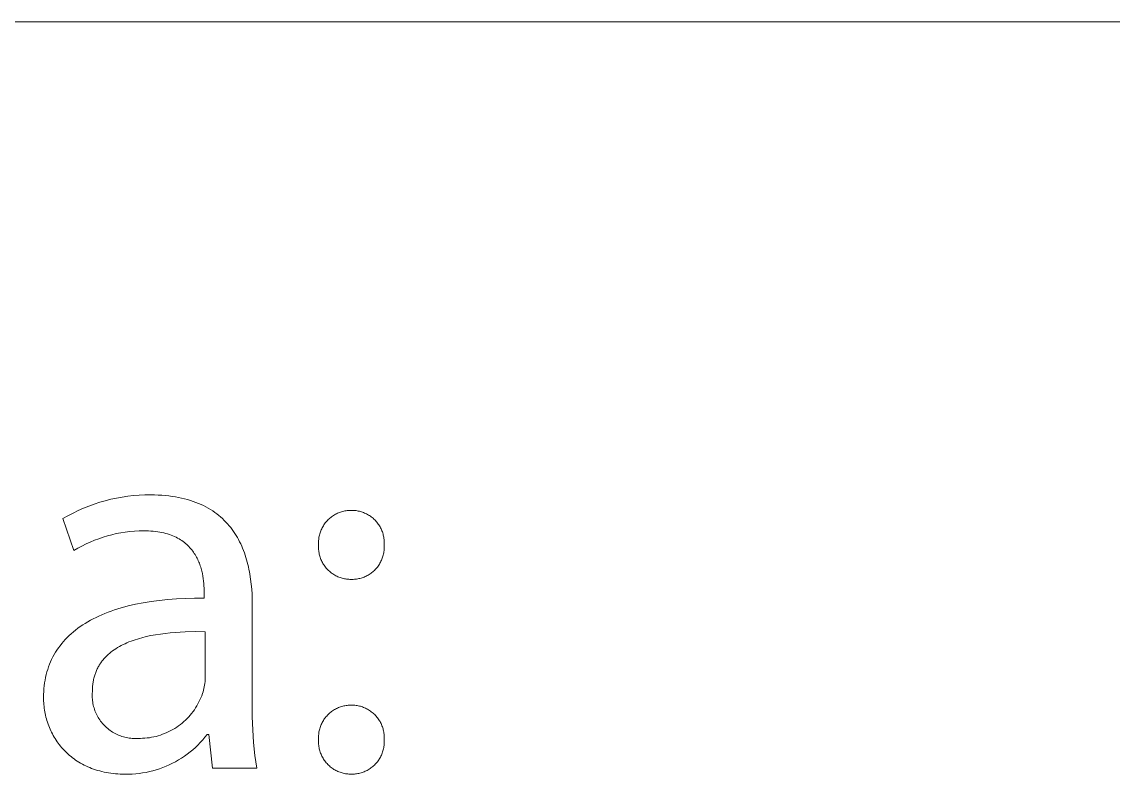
# Model space of a CAD drawing. Header units: millimetres. Extents: x -582 to 3448, y -204 to 2611.
# Drawn here: x 3191.5 to 3271.3, y 78.7 to 133.7 of the extents above; entities that cross this region are included whole.
import ezdxf

# ---------------------------------------------------------------- set-up
doc = ezdxf.new("R2010")
doc.units = ezdxf.units.MM
doc.header["$MEASUREMENT"] = 0
doc.layers.add('Domyślny', color=7, linetype='Continuous', true_color=0x000000)

msp = doc.modelspace()

# ---------------------------------------------------------------- linework, layer by layer
at = {"layer": 'Domyślny', "color": 18, "lineweight": 15, "true_color": 0x000000}
for p, q in [((3092.342, 133.663), (3444.31, 133.663)), ((3198.401, 98.846), (3198.815, 98.92)), ((3198.815, 98.92), (3199.232, 98.98)), ((3199.232, 98.98), (3199.65, 99.026)), ((3199.65, 99.026), (3200.069, 99.057)), ((3200.069, 99.057), (3200.489, 99.073)), ((3200.489, 99.073), (3200.91, 99.075)), ((3200.91, 99.075), (3201.187, 99.072)), ((3201.187, 99.072), (3201.457, 99.063)), ((3201.457, 99.063), (3201.72, 99.049)), ((3201.72, 99.049), (3201.978, 99.028)), ((3201.978, 99.028), (3202.228, 99.003)), ((3202.228, 99.003), (3202.473, 98.971)), ((3202.473, 98.971), (3202.711, 98.935)), ((3202.711, 98.935), (3202.944, 98.893)), ((3195.993, 98.106), (3196.383, 98.264)), ((3196.383, 98.264), (3196.778, 98.408)), ((3196.778, 98.408), (3197.178, 98.539)), ((3197.178, 98.539), (3197.582, 98.655)), ((3197.582, 98.655), (3197.99, 98.758)), ((3197.99, 98.758), (3198.401, 98.846)), ((3202.944, 98.893), (3203.17, 98.845)), ((3203.17, 98.845), (3203.39, 98.793)), ((3203.39, 98.793), (3203.604, 98.736)), ((3203.604, 98.736), (3203.813, 98.674)), ((3203.813, 98.674), (3204.015, 98.607)), ((3204.015, 98.607), (3204.212, 98.535)), ((3204.212, 98.535), (3204.403, 98.459)), ((3204.403, 98.459), (3204.589, 98.378)), ((3204.589, 98.378), (3204.769, 98.293)), ((3204.769, 98.293), (3204.944, 98.203)), ((3204.944, 98.203), (3205.114, 98.11)), ((3194.495, 97.344), (3194.859, 97.554)), ((3195.3, 95.009), (3194.495, 97.344)), ((3194.859, 97.554), (3195.231, 97.751)), ((3195.231, 97.751), (3195.609, 97.935)), ((3195.609, 97.935), (3195.993, 98.106)), ((3205.114, 98.11), (3205.278, 98.012)), ((3205.278, 98.012), (3205.437, 97.91)), ((3205.437, 97.91), (3205.59, 97.804)), ((3205.59, 97.804), (3205.739, 97.694)), ((3205.739, 97.694), (3205.883, 97.581)), ((3205.883, 97.581), (3206.021, 97.464)), ((3206.021, 97.464), (3206.155, 97.343)), ((3206.155, 97.343), (3206.284, 97.219)), ((3213.886, 97.272), (3213.945, 97.328)), ((3213.945, 97.328), (3214.007, 97.382)), ((3214.007, 97.382), (3214.07, 97.434)), ((3214.07, 97.434), (3214.135, 97.484)), ((3214.135, 97.484), (3214.202, 97.532)), ((3214.202, 97.532), (3214.271, 97.577)), ((3214.271, 97.577), (3214.341, 97.62)), ((3214.341, 97.62), (3214.412, 97.661)), ((3214.412, 97.661), (3214.485, 97.699)), ((3214.485, 97.699), (3214.559, 97.734)), ((3214.559, 97.734), (3214.634, 97.767)), ((3214.634, 97.767), (3214.71, 97.797)), ((3214.71, 97.797), (3214.788, 97.825)), ((3214.788, 97.825), (3214.866, 97.85)), ((3214.866, 97.85), (3214.945, 97.872)), ((3214.945, 97.872), (3215.025, 97.891)), ((3215.025, 97.891), (3215.105, 97.908)), ((3215.105, 97.908), (3215.186, 97.922)), ((3215.186, 97.922), (3215.267, 97.933)), ((3215.267, 97.933), (3215.349, 97.941)), ((3215.349, 97.941), (3215.431, 97.947)), ((3215.431, 97.947), (3215.513, 97.949)), ((3215.513, 97.949), (3215.595, 97.949)), ((3215.595, 97.949), (3215.676, 97.948)), ((3215.676, 97.948), (3215.757, 97.944)), ((3215.757, 97.944), (3215.838, 97.937)), ((3215.838, 97.937), (3215.919, 97.928)), ((3215.919, 97.928), (3215.999, 97.916)), ((3215.999, 97.916), (3216.079, 97.901)), ((3216.079, 97.901), (3216.158, 97.883)), ((3216.158, 97.883), (3216.237, 97.863)), ((3216.237, 97.863), (3216.315, 97.84)), ((3216.315, 97.84), (3216.392, 97.814)), ((3216.392, 97.814), (3216.468, 97.786)), ((3216.468, 97.786), (3216.543, 97.755)), ((3216.543, 97.755), (3216.617, 97.722)), ((3216.617, 97.722), (3216.69, 97.686)), ((3216.69, 97.686), (3216.762, 97.647)), ((3216.762, 97.647), (3216.832, 97.606)), ((3216.832, 97.606), (3216.901, 97.563)), ((3216.901, 97.563), (3216.968, 97.518)), ((3216.968, 97.518), (3217.034, 97.47)), ((3217.034, 97.47), (3217.098, 97.42)), ((3217.098, 97.42), (3217.16, 97.367)), ((3217.16, 97.367), (3217.22, 97.313)), ((3206.284, 97.219), (3206.409, 97.092)), ((3206.409, 97.092), (3206.528, 96.961)), ((3206.528, 96.961), (3206.644, 96.827)), ((3206.644, 96.827), (3206.754, 96.69)), ((3206.754, 96.69), (3206.86, 96.55)), ((3206.86, 96.55), (3206.962, 96.407)), ((3213.343, 96.458), (3213.375, 96.534)), ((3213.375, 96.534), (3213.409, 96.608)), ((3213.409, 96.608), (3213.446, 96.681)), ((3213.446, 96.681), (3213.486, 96.753)), ((3213.486, 96.753), (3213.528, 96.824)), ((3213.528, 96.824), (3213.572, 96.893)), ((3213.572, 96.893), (3213.619, 96.96)), ((3213.619, 96.96), (3213.668, 97.026)), ((3213.668, 97.026), (3213.719, 97.09)), ((3213.719, 97.09), (3213.772, 97.153)), ((3213.772, 97.153), (3213.828, 97.213)), ((3213.828, 97.213), (3213.886, 97.272)), ((3217.22, 97.313), (3217.279, 97.257)), ((3217.279, 97.257), (3217.335, 97.198)), ((3217.335, 97.198), (3217.39, 97.138)), ((3217.39, 97.138), (3217.442, 97.076)), ((3217.442, 97.076), (3217.492, 97.012)), ((3217.492, 97.012), (3217.54, 96.947)), ((3217.54, 96.947), (3217.586, 96.88)), ((3217.586, 96.88), (3217.63, 96.811)), ((3217.63, 96.811), (3217.671, 96.741)), ((3217.671, 96.741), (3217.709, 96.669)), ((3217.709, 96.669), (3217.746, 96.597)), ((3217.746, 96.597), (3217.779, 96.523)), ((3196.793, 95.76), (3196.485, 95.63)), ((3197.106, 95.879), (3196.793, 95.76)), ((3197.423, 95.987), (3197.106, 95.879)), ((3197.743, 96.084), (3197.423, 95.987)), ((3198.067, 96.171), (3197.743, 96.084)), ((3198.393, 96.246), (3198.067, 96.171)), ((3198.722, 96.31), (3198.393, 96.246)), ((3199.052, 96.362), (3198.722, 96.31)), ((3199.384, 96.403), (3199.052, 96.362)), ((3199.718, 96.433), (3199.384, 96.403)), ((3200.052, 96.451), (3199.718, 96.433)), ((3200.387, 96.458), (3200.052, 96.451)), ((3200.571, 96.456), (3200.387, 96.458)), ((3200.75, 96.45), (3200.571, 96.456)), ((3200.924, 96.439), (3200.75, 96.45)), ((3201.093, 96.425), (3200.924, 96.439)), ((3201.257, 96.407), (3201.093, 96.425)), ((3201.417, 96.385), (3201.257, 96.407)), ((3201.571, 96.359), (3201.417, 96.385)), ((3201.721, 96.33), (3201.571, 96.359)), ((3201.867, 96.297), (3201.721, 96.33)), ((3202.007, 96.261), (3201.867, 96.297)), ((3202.144, 96.221), (3202.007, 96.261)), ((3202.275, 96.179), (3202.144, 96.221)), ((3202.403, 96.133), (3202.275, 96.179)), ((3202.526, 96.084), (3202.403, 96.133)), ((3202.645, 96.032), (3202.526, 96.084)), ((3202.76, 95.978), (3202.645, 96.032)), ((3202.871, 95.921), (3202.76, 95.978)), ((3202.978, 95.861), (3202.871, 95.921)), ((3203.081, 95.799), (3202.978, 95.861)), ((3203.18, 95.734), (3203.081, 95.799)), ((3203.275, 95.667), (3203.18, 95.734)), ((3206.962, 96.407), (3207.06, 96.262)), ((3207.06, 96.262), (3207.153, 96.114)), ((3207.153, 96.114), (3207.242, 95.963)), ((3207.242, 95.963), (3207.327, 95.809)), ((3207.327, 95.809), (3207.408, 95.654)), ((3213.175, 95.659), (3213.179, 95.741)), ((3213.179, 95.741), (3213.186, 95.822)), ((3213.186, 95.822), (3213.196, 95.904)), ((3213.196, 95.904), (3213.209, 95.985)), ((3213.209, 95.985), (3213.224, 96.066)), ((3213.224, 96.066), (3213.243, 96.146)), ((3213.243, 96.146), (3213.264, 96.225)), ((3213.264, 96.225), (3213.287, 96.303)), ((3213.287, 96.303), (3213.314, 96.381)), ((3213.314, 96.381), (3213.343, 96.458)), ((3217.779, 96.523), (3217.81, 96.448)), ((3217.81, 96.448), (3217.839, 96.372)), ((3217.839, 96.372), (3217.865, 96.295)), ((3217.865, 96.295), (3217.888, 96.217)), ((3217.888, 96.217), (3217.909, 96.138)), ((3217.909, 96.138), (3217.926, 96.059)), ((3217.926, 96.059), (3217.942, 95.979)), ((3217.942, 95.979), (3217.954, 95.899)), ((3217.954, 95.899), (3217.964, 95.818)), ((3217.964, 95.818), (3217.971, 95.737)), ((3217.971, 95.737), (3217.975, 95.656)), ((3195.588, 95.179), (3195.3, 95.009)), ((3195.882, 95.34), (3195.588, 95.179)), ((3196.181, 95.49), (3195.882, 95.34)), ((3196.485, 95.63), (3196.181, 95.49)), ((3203.367, 95.597), (3203.275, 95.667)), ((3203.455, 95.526), (3203.367, 95.597)), ((3203.54, 95.452), (3203.455, 95.526)), ((3203.62, 95.377), (3203.54, 95.452)), ((3203.698, 95.3), (3203.62, 95.377)), ((3203.772, 95.22), (3203.698, 95.3)), ((3203.843, 95.14), (3203.772, 95.22)), ((3203.911, 95.057), (3203.843, 95.14)), ((3203.976, 94.974), (3203.911, 95.057)), ((3204.037, 94.889), (3203.976, 94.974)), ((3207.408, 95.654), (3207.485, 95.495)), ((3207.485, 95.495), (3207.558, 95.335)), ((3207.558, 95.335), (3207.627, 95.173)), ((3207.627, 95.173), (3207.693, 95.008)), ((3207.693, 95.008), (3207.755, 94.842)), ((3213.173, 95.577), (3213.175, 95.659)), ((3213.175, 95.494), (3213.173, 95.577)), ((3213.179, 95.413), (3213.175, 95.494)), ((3213.175, 95.33), (3213.179, 95.413)), ((3213.175, 95.248), (3213.175, 95.33)), ((3213.177, 95.165), (3213.175, 95.248)), ((3213.182, 95.083), (3213.177, 95.165)), ((3213.19, 95.001), (3213.182, 95.083)), ((3213.2, 94.919), (3213.19, 95.001)), ((3217.963, 95.004), (3217.953, 94.923)), ((3217.97, 95.086), (3217.963, 95.004)), ((3217.974, 95.494), (3217.97, 95.413)), ((3217.97, 95.413), (3217.974, 95.331)), ((3217.974, 95.167), (3217.97, 95.086)), ((3217.976, 95.575), (3217.974, 95.494)), ((3217.974, 95.331), (3217.976, 95.249)), ((3217.976, 95.249), (3217.974, 95.167)), ((3217.975, 95.656), (3217.976, 95.575)), ((3204.096, 94.802), (3204.037, 94.889)), ((3204.151, 94.715), (3204.096, 94.802)), ((3204.204, 94.626), (3204.151, 94.715)), ((3204.254, 94.536), (3204.204, 94.626)), ((3204.301, 94.446), (3204.254, 94.536)), ((3204.346, 94.355), (3204.301, 94.446)), ((3204.388, 94.263), (3204.346, 94.355)), ((3204.428, 94.17), (3204.388, 94.263)), ((3204.465, 94.077), (3204.428, 94.17)), ((3207.755, 94.842), (3207.813, 94.674)), ((3207.813, 94.674), (3207.868, 94.504)), ((3207.868, 94.504), (3207.919, 94.333)), ((3207.919, 94.333), (3207.967, 94.16)), ((3207.967, 94.16), (3208.012, 93.985)), ((3213.214, 94.838), (3213.2, 94.919)), ((3213.23, 94.757), (3213.214, 94.838)), ((3213.249, 94.677), (3213.23, 94.757)), ((3213.271, 94.597), (3213.249, 94.677)), ((3213.296, 94.519), (3213.271, 94.597)), ((3213.323, 94.441), (3213.296, 94.519)), ((3213.354, 94.364), (3213.323, 94.441)), ((3213.386, 94.289), (3213.354, 94.364)), ((3213.422, 94.214), (3213.386, 94.289)), ((3213.46, 94.141), (3213.422, 94.214)), ((3213.5, 94.069), (3213.46, 94.141)), ((3217.701, 94.15), (3217.662, 94.078)), ((3217.738, 94.223), (3217.701, 94.15)), ((3217.773, 94.297), (3217.738, 94.223)), ((3217.805, 94.372), (3217.773, 94.297)), ((3217.834, 94.448), (3217.805, 94.372)), ((3217.861, 94.526), (3217.834, 94.448)), ((3217.885, 94.604), (3217.861, 94.526)), ((3217.906, 94.683), (3217.885, 94.604)), ((3217.924, 94.762), (3217.906, 94.683)), ((3217.94, 94.843), (3217.924, 94.762)), ((3217.953, 94.923), (3217.94, 94.843)), ((3204.5, 93.984), (3204.465, 94.077)), ((3204.532, 93.89), (3204.5, 93.984)), ((3204.563, 93.796), (3204.532, 93.89)), ((3204.591, 93.702), (3204.563, 93.796)), ((3204.617, 93.608), (3204.591, 93.702)), ((3204.641, 93.514), (3204.617, 93.608)), ((3204.664, 93.42), (3204.641, 93.514)), ((3204.684, 93.327), (3204.664, 93.42)), ((3208.012, 93.985), (3208.053, 93.809)), ((3208.053, 93.809), (3208.091, 93.632)), ((3208.091, 93.632), (3208.126, 93.454)), ((3208.126, 93.454), (3208.158, 93.275)), ((3213.543, 93.999), (3213.5, 94.069)), ((3213.589, 93.93), (3213.543, 93.999)), ((3213.637, 93.863), (3213.589, 93.93)), ((3213.687, 93.797), (3213.637, 93.863)), ((3213.739, 93.734), (3213.687, 93.797)), ((3213.794, 93.672), (3213.739, 93.734)), ((3213.85, 93.612), (3213.794, 93.672)), ((3213.909, 93.554), (3213.85, 93.612)), ((3213.97, 93.498), (3213.909, 93.554)), ((3214.032, 93.445), (3213.97, 93.498)), ((3214.097, 93.393), (3214.032, 93.445)), ((3214.163, 93.344), (3214.097, 93.393)), ((3214.231, 93.297), (3214.163, 93.344)), ((3217.011, 93.354), (3216.944, 93.307)), ((3217.077, 93.403), (3217.011, 93.354)), ((3217.14, 93.455), (3217.077, 93.403)), ((3217.202, 93.508), (3217.14, 93.455)), ((3217.261, 93.564), (3217.202, 93.508)), ((3217.319, 93.622), (3217.261, 93.564)), ((3217.375, 93.682), (3217.319, 93.622)), ((3217.428, 93.744), (3217.375, 93.682)), ((3217.479, 93.807), (3217.428, 93.744)), ((3217.529, 93.873), (3217.479, 93.807)), ((3217.575, 93.94), (3217.529, 93.873)), ((3217.62, 94.008), (3217.575, 93.94)), ((3217.662, 94.078), (3217.62, 94.008)), ((3204.719, 93.141), (3204.684, 93.327)), ((3204.748, 92.958), (3204.719, 93.141)), ((3204.771, 92.777), (3204.748, 92.958)), ((3204.789, 92.601), (3204.771, 92.777)), ((3204.801, 92.429), (3204.789, 92.601)), ((3208.158, 93.275), (3208.214, 92.913)), ((3208.214, 92.913), (3208.258, 92.549)), ((3208.258, 92.549), (3208.291, 92.182)), ((3214.3, 93.253), (3214.231, 93.297)), ((3214.371, 93.211), (3214.3, 93.253)), ((3214.444, 93.172), (3214.371, 93.211)), ((3214.517, 93.135), (3214.444, 93.172)), ((3214.592, 93.1), (3214.517, 93.135)), ((3214.669, 93.069), (3214.592, 93.1)), ((3214.746, 93.04), (3214.669, 93.069)), ((3214.824, 93.013), (3214.746, 93.04)), ((3214.903, 92.99), (3214.824, 93.013)), ((3214.983, 92.969), (3214.903, 92.99)), ((3215.063, 92.951), (3214.983, 92.969)), ((3215.144, 92.936), (3215.063, 92.951)), ((3215.226, 92.924), (3215.144, 92.936)), ((3215.308, 92.914), (3215.226, 92.924)), ((3215.39, 92.907), (3215.308, 92.914)), ((3215.472, 92.904), (3215.39, 92.907)), ((3215.555, 92.903), (3215.472, 92.904)), ((3215.636, 92.902), (3215.555, 92.903)), ((3215.718, 92.904), (3215.636, 92.902)), ((3215.8, 92.908), (3215.718, 92.904)), ((3215.881, 92.916), (3215.8, 92.908)), ((3215.962, 92.926), (3215.881, 92.916)), ((3216.043, 92.939), (3215.962, 92.926)), ((3216.123, 92.955), (3216.043, 92.939)), ((3216.202, 92.974), (3216.123, 92.955)), ((3216.281, 92.995), (3216.202, 92.974)), ((3216.359, 93.019), (3216.281, 92.995)), ((3216.437, 93.046), (3216.359, 93.019)), ((3216.513, 93.076), (3216.437, 93.046)), ((3216.588, 93.108), (3216.513, 93.076)), ((3216.662, 93.143), (3216.588, 93.108)), ((3216.735, 93.18), (3216.662, 93.143)), ((3216.806, 93.22), (3216.735, 93.18)), ((3216.876, 93.262), (3216.806, 93.22)), ((3216.944, 93.307), (3216.876, 93.262)), ((3204.809, 92.262), (3204.801, 92.429)), ((3204.814, 92.102), (3204.809, 92.262)), ((3204.815, 91.949), (3204.814, 92.102)), ((3204.815, 91.533), (3204.815, 91.949)), ((3208.291, 92.182), (3208.314, 91.814)), ((3208.314, 91.814), (3208.327, 91.445)), ((3199.01, 90.892), (3199.269, 90.96)), ((3199.269, 90.96), (3199.804, 91.083)), ((3199.804, 91.083), (3200.36, 91.192)), ((3200.36, 91.192), (3200.936, 91.286)), ((3200.936, 91.286), (3201.532, 91.365)), ((3201.532, 91.365), (3202.149, 91.429)), ((3202.149, 91.429), (3202.786, 91.478)), ((3202.786, 91.478), (3203.443, 91.512)), ((3203.443, 91.512), (3204.119, 91.53)), ((3204.119, 91.53), (3204.815, 91.533)), ((3208.327, 91.445), (3208.332, 91.076)), ((3208.332, 91.076), (3208.332, 83.789)), ((3196.912, 90.123), (3197.124, 90.223)), ((3197.124, 90.223), (3197.341, 90.319)), ((3197.341, 90.319), (3197.563, 90.412)), ((3197.563, 90.412), (3197.791, 90.501)), ((3197.791, 90.501), (3198.024, 90.586)), ((3198.024, 90.586), (3198.263, 90.668)), ((3198.263, 90.668), (3198.507, 90.747)), ((3198.507, 90.747), (3198.756, 90.821)), ((3198.756, 90.821), (3199.01, 90.892)), ((3195.584, 89.327), (3195.758, 89.451)), ((3195.758, 89.451), (3195.936, 89.572)), ((3195.936, 89.572), (3196.121, 89.689)), ((3196.121, 89.689), (3196.31, 89.803)), ((3196.31, 89.803), (3196.506, 89.913)), ((3196.506, 89.913), (3196.706, 90.02)), ((3196.706, 90.02), (3196.912, 90.123)), ((3194.663, 88.509), (3194.803, 88.654)), ((3194.803, 88.654), (3194.948, 88.795)), ((3194.948, 88.795), (3195.099, 88.933)), ((3195.099, 88.933), (3195.255, 89.068)), ((3195.255, 89.068), (3195.417, 89.199)), ((3195.417, 89.199), (3195.584, 89.327)), ((3200.093, 88.591), (3199.934, 88.543)), ((3200.255, 88.636), (3200.093, 88.591)), ((3200.586, 88.718), (3200.255, 88.636)), ((3200.924, 88.791), (3200.586, 88.718)), ((3201.269, 88.854), (3200.924, 88.791)), ((3201.62, 88.909), (3201.269, 88.854)), ((3201.976, 88.955), (3201.62, 88.909)), ((3202.336, 88.994), (3201.976, 88.955)), ((3202.699, 89.025), (3202.336, 88.994)), ((3203.065, 89.049), (3202.699, 89.025)), ((3203.432, 89.066), (3203.065, 89.049)), ((3204.166, 89.082), (3203.432, 89.066)), ((3204.896, 89.077), (3204.166, 89.082)), ((3204.896, 85.681), (3204.896, 89.077)), ((3194.052, 87.734), (3194.163, 87.896)), ((3194.163, 87.896), (3194.28, 88.054)), ((3194.28, 88.054), (3194.402, 88.209)), ((3194.402, 88.209), (3194.53, 88.361)), ((3194.53, 88.361), (3194.663, 88.509)), ((3198.235, 87.755), (3198.115, 87.67)), ((3198.358, 87.837), (3198.235, 87.755)), ((3198.486, 87.916), (3198.358, 87.837)), ((3198.617, 87.992), (3198.486, 87.916)), ((3198.751, 88.065), (3198.617, 87.992)), ((3198.888, 88.135), (3198.751, 88.065)), ((3199.029, 88.202), (3198.888, 88.135)), ((3199.173, 88.266), (3199.029, 88.202)), ((3199.32, 88.327), (3199.173, 88.266)), ((3199.469, 88.385), (3199.32, 88.327)), ((3199.621, 88.44), (3199.469, 88.385)), ((3199.776, 88.493), (3199.621, 88.44)), ((3199.934, 88.543), (3199.776, 88.493)), ((3193.586, 86.877), (3193.668, 87.055)), ((3193.668, 87.055), (3193.755, 87.23)), ((3193.755, 87.23), (3193.848, 87.401)), ((3193.848, 87.401), (3193.948, 87.57)), ((3193.948, 87.57), (3194.052, 87.734)), ((3197.388, 86.976), (3197.345, 86.92)), ((3197.433, 87.031), (3197.388, 86.976)), ((3197.479, 87.086), (3197.433, 87.031)), ((3197.526, 87.139), (3197.479, 87.086)), ((3197.574, 87.192), (3197.526, 87.139)), ((3197.624, 87.243), (3197.574, 87.192)), ((3197.674, 87.294), (3197.624, 87.243)), ((3197.726, 87.344), (3197.674, 87.294)), ((3197.778, 87.393), (3197.726, 87.344)), ((3197.832, 87.441), (3197.778, 87.393)), ((3197.886, 87.489), (3197.832, 87.441)), ((3197.942, 87.535), (3197.886, 87.489)), ((3197.998, 87.581), (3197.942, 87.535)), ((3198.115, 87.67), (3197.998, 87.581)), ((3193.32, 86.133), (3193.378, 86.324)), ((3193.378, 86.324), (3193.441, 86.511)), ((3193.441, 86.511), (3193.511, 86.696)), ((3193.511, 86.696), (3193.586, 86.877)), ((3196.916, 86.172), (3196.889, 86.103)), ((3196.945, 86.24), (3196.916, 86.172)), ((3196.975, 86.306), (3196.945, 86.24)), ((3197.006, 86.372), (3196.975, 86.306)), ((3197.039, 86.437), (3197.006, 86.372)), ((3197.073, 86.5), (3197.039, 86.437)), ((3197.108, 86.563), (3197.073, 86.5)), ((3197.144, 86.625), (3197.108, 86.563)), ((3197.182, 86.686), (3197.144, 86.625)), ((3197.221, 86.746), (3197.182, 86.686)), ((3197.261, 86.805), (3197.221, 86.746)), ((3197.302, 86.863), (3197.261, 86.805)), ((3197.345, 86.92), (3197.302, 86.863)), ((3193.149, 85.337), (3193.183, 85.541)), ((3193.183, 85.541), (3193.222, 85.741)), ((3193.222, 85.741), (3193.268, 85.939)), ((3193.268, 85.939), (3193.32, 86.133)), ((3196.692, 85.36), (3196.681, 85.28)), ((3196.706, 85.439), (3196.692, 85.36)), ((3196.72, 85.517), (3196.706, 85.439)), ((3196.736, 85.594), (3196.72, 85.517)), ((3196.754, 85.67), (3196.736, 85.594)), ((3196.773, 85.744), (3196.754, 85.67)), ((3196.793, 85.818), (3196.773, 85.744)), ((3196.815, 85.891), (3196.793, 85.818)), ((3196.838, 85.963), (3196.815, 85.891)), ((3196.863, 86.033), (3196.838, 85.963)), ((3196.889, 86.103), (3196.863, 86.033)), ((3204.868, 85.299), (3204.882, 85.426)), ((3204.882, 85.426), (3204.891, 85.554)), ((3204.891, 85.554), (3204.896, 85.681)), ((3193.075, 84.491), (3193.085, 84.708)), ((3193.085, 84.708), (3193.1, 84.921)), ((3193.1, 84.921), (3193.122, 85.131)), ((3193.122, 85.131), (3193.149, 85.337)), ((3196.635, 84.58), (3196.631, 84.472)), ((3196.642, 84.688), (3196.635, 84.58)), ((3196.643, 84.776), (3196.642, 84.688)), ((3196.645, 84.863), (3196.643, 84.776)), ((3196.649, 84.948), (3196.645, 84.863)), ((3196.655, 85.033), (3196.649, 84.948)), ((3196.662, 85.116), (3196.655, 85.033)), ((3196.671, 85.198), (3196.662, 85.116)), ((3196.681, 85.28), (3196.671, 85.198)), ((3204.695, 84.554), (3204.734, 84.675)), ((3204.734, 84.675), (3204.77, 84.798)), ((3204.77, 84.798), (3204.801, 84.922)), ((3204.801, 84.922), (3204.827, 85.047)), ((3204.827, 85.047), (3204.85, 85.173)), ((3204.85, 85.173), (3204.868, 85.299)), ((3193.072, 84.272), (3193.075, 84.491)), ((3193.074, 84.14), (3193.072, 84.272)), ((3193.078, 84.008), (3193.074, 84.14)), ((3193.086, 83.876), (3193.078, 84.008)), ((3193.096, 83.745), (3193.086, 83.876)), ((3196.631, 84.472), (3196.631, 84.363)), ((3196.631, 84.363), (3196.635, 84.255)), ((3196.635, 84.255), (3196.642, 84.147)), ((3196.642, 84.147), (3196.653, 84.039)), ((3196.653, 84.039), (3196.668, 83.932)), ((3196.668, 83.932), (3196.687, 83.825)), ((3196.687, 83.825), (3196.709, 83.719)), ((3204.277, 83.653), (3204.359, 83.797)), ((3204.359, 83.797), (3204.436, 83.943)), ((3204.436, 83.943), (3204.509, 84.093)), ((3204.509, 84.093), (3204.576, 84.244)), ((3204.576, 84.244), (3204.638, 84.398)), ((3204.638, 84.398), (3204.695, 84.554)), ((3208.332, 83.789), (3208.332, 82.849)), ((3193.109, 83.613), (3193.096, 83.745)), ((3193.126, 83.482), (3193.109, 83.613)), ((3193.145, 83.352), (3193.126, 83.482)), ((3193.167, 83.222), (3193.145, 83.352)), ((3193.192, 83.092), (3193.167, 83.222)), ((3193.22, 82.964), (3193.192, 83.092)), ((3196.709, 83.719), (3196.735, 83.613)), ((3196.735, 83.613), (3196.764, 83.509)), ((3196.764, 83.509), (3196.797, 83.406)), ((3196.797, 83.406), (3196.834, 83.304)), ((3196.834, 83.304), (3196.874, 83.203)), ((3196.874, 83.203), (3196.917, 83.104)), ((3196.917, 83.104), (3196.964, 83.006)), ((3196.964, 83.006), (3197.015, 82.91)), ((3203.684, 82.855), (3203.794, 82.979)), ((3203.794, 82.979), (3203.9, 83.107)), ((3203.9, 83.107), (3204.001, 83.239)), ((3204.001, 83.239), (3204.098, 83.374)), ((3204.098, 83.374), (3204.189, 83.512)), ((3204.189, 83.512), (3204.277, 83.653)), ((3213.772, 82.913), (3213.828, 82.974)), ((3213.828, 82.974), (3213.886, 83.032)), ((3213.886, 83.032), (3213.945, 83.089)), ((3213.945, 83.089), (3214.007, 83.143)), ((3214.007, 83.143), (3214.07, 83.195)), ((3214.07, 83.195), (3214.135, 83.245)), ((3214.135, 83.245), (3214.202, 83.293)), ((3214.202, 83.293), (3214.271, 83.338)), ((3214.271, 83.338), (3214.341, 83.381)), ((3214.341, 83.381), (3214.412, 83.422)), ((3214.412, 83.422), (3214.485, 83.46)), ((3214.485, 83.46), (3214.559, 83.495)), ((3214.559, 83.495), (3214.634, 83.528)), ((3214.634, 83.528), (3214.71, 83.558)), ((3214.71, 83.558), (3214.788, 83.586)), ((3214.788, 83.586), (3214.866, 83.611)), ((3214.866, 83.611), (3214.945, 83.633)), ((3214.945, 83.633), (3215.025, 83.652)), ((3215.025, 83.652), (3215.105, 83.669)), ((3215.105, 83.669), (3215.186, 83.683)), ((3215.186, 83.683), (3215.267, 83.694)), ((3215.267, 83.694), (3215.349, 83.702)), ((3215.349, 83.702), (3215.431, 83.707)), ((3215.431, 83.707), (3215.513, 83.71)), ((3215.513, 83.71), (3215.595, 83.71)), ((3215.595, 83.71), (3215.676, 83.709)), ((3215.676, 83.709), (3215.757, 83.705)), ((3215.757, 83.705), (3215.838, 83.698)), ((3215.838, 83.698), (3215.919, 83.689)), ((3215.919, 83.689), (3215.999, 83.677)), ((3215.999, 83.677), (3216.079, 83.662)), ((3216.079, 83.662), (3216.158, 83.644)), ((3216.158, 83.644), (3216.237, 83.624)), ((3216.237, 83.624), (3216.315, 83.601)), ((3216.315, 83.601), (3216.392, 83.575)), ((3216.392, 83.575), (3216.468, 83.547)), ((3216.468, 83.547), (3216.543, 83.516)), ((3216.543, 83.516), (3216.617, 83.482)), ((3216.617, 83.482), (3216.69, 83.446)), ((3216.69, 83.446), (3216.762, 83.408)), ((3216.762, 83.408), (3216.832, 83.367)), ((3216.832, 83.367), (3216.901, 83.324)), ((3216.901, 83.324), (3216.968, 83.278)), ((3216.968, 83.278), (3217.034, 83.23)), ((3217.034, 83.23), (3217.098, 83.18)), ((3217.098, 83.18), (3217.16, 83.128)), ((3217.16, 83.128), (3217.22, 83.074)), ((3217.22, 83.074), (3217.279, 83.017)), ((3217.279, 83.017), (3217.335, 82.959)), ((3193.251, 82.835), (3193.22, 82.964)), ((3193.285, 82.708), (3193.251, 82.835)), ((3193.322, 82.581), (3193.285, 82.708)), ((3193.362, 82.455), (3193.322, 82.581)), ((3193.405, 82.33), (3193.362, 82.455)), ((3193.451, 82.207), (3193.405, 82.33)), ((3193.499, 82.084), (3193.451, 82.207)), ((3197.015, 82.91), (3197.068, 82.816)), ((3197.068, 82.816), (3197.125, 82.723)), ((3197.125, 82.723), (3197.185, 82.633)), ((3197.185, 82.633), (3197.248, 82.545)), ((3197.248, 82.545), (3197.314, 82.459)), ((3197.314, 82.459), (3197.383, 82.375)), ((3197.383, 82.375), (3197.455, 82.294)), ((3197.455, 82.294), (3197.529, 82.215)), ((3197.529, 82.215), (3197.606, 82.139)), ((3202.806, 82.1), (3202.942, 82.195)), ((3202.942, 82.195), (3203.075, 82.294)), ((3203.075, 82.294), (3203.204, 82.398)), ((3203.204, 82.398), (3203.33, 82.506)), ((3203.33, 82.506), (3203.452, 82.618)), ((3203.452, 82.618), (3203.57, 82.735)), ((3203.57, 82.735), (3203.684, 82.855)), ((3208.332, 82.849), (3208.364, 81.909)), ((3213.314, 82.142), (3213.343, 82.219)), ((3213.343, 82.219), (3213.375, 82.294)), ((3213.375, 82.294), (3213.409, 82.369)), ((3213.409, 82.369), (3213.446, 82.442)), ((3213.446, 82.442), (3213.486, 82.514)), ((3213.486, 82.514), (3213.528, 82.585)), ((3213.528, 82.585), (3213.572, 82.654)), ((3213.572, 82.654), (3213.619, 82.721)), ((3213.619, 82.721), (3213.668, 82.787)), ((3213.668, 82.787), (3213.719, 82.851)), ((3213.719, 82.851), (3213.772, 82.913)), ((3217.335, 82.959), (3217.39, 82.899)), ((3217.39, 82.899), (3217.442, 82.837)), ((3217.442, 82.837), (3217.492, 82.773)), ((3217.492, 82.773), (3217.54, 82.707)), ((3217.54, 82.707), (3217.586, 82.64)), ((3217.586, 82.64), (3217.63, 82.572)), ((3217.63, 82.572), (3217.671, 82.502)), ((3217.671, 82.502), (3217.709, 82.43)), ((3217.709, 82.43), (3217.746, 82.357)), ((3217.746, 82.357), (3217.779, 82.283)), ((3217.779, 82.283), (3217.81, 82.208)), ((3217.81, 82.208), (3217.839, 82.132)), ((3193.551, 81.962), (3193.499, 82.084)), ((3193.605, 81.841), (3193.551, 81.962)), ((3193.663, 81.722), (3193.605, 81.841)), ((3193.723, 81.604), (3193.663, 81.722)), ((3193.786, 81.488), (3193.723, 81.604)), ((3193.853, 81.372), (3193.786, 81.488)), ((3193.922, 81.259), (3193.853, 81.372)), ((3197.606, 82.139), (3197.686, 82.066)), ((3197.686, 82.066), (3197.768, 81.995)), ((3197.768, 81.995), (3197.853, 81.927)), ((3197.853, 81.927), (3197.94, 81.863)), ((3197.94, 81.863), (3198.029, 81.801)), ((3198.029, 81.801), (3198.12, 81.742)), ((3198.12, 81.742), (3198.214, 81.687)), ((3198.214, 81.687), (3198.309, 81.635)), ((3198.309, 81.635), (3198.405, 81.586)), ((3198.405, 81.586), (3198.504, 81.54)), ((3198.504, 81.54), (3198.604, 81.498)), ((3198.604, 81.498), (3198.705, 81.46)), ((3198.705, 81.46), (3198.807, 81.425)), ((3198.807, 81.425), (3198.911, 81.393)), ((3198.911, 81.393), (3199.016, 81.365)), ((3200.974, 81.357), (3201.137, 81.39)), ((3201.137, 81.39), (3201.298, 81.428)), ((3201.298, 81.428), (3201.458, 81.471)), ((3201.458, 81.471), (3201.617, 81.52)), ((3201.617, 81.52), (3201.774, 81.575)), ((3201.774, 81.575), (3201.928, 81.635)), ((3201.928, 81.635), (3202.081, 81.7)), ((3202.081, 81.7), (3202.231, 81.77)), ((3202.231, 81.77), (3202.379, 81.845)), ((3202.379, 81.845), (3202.524, 81.925)), ((3202.524, 81.925), (3202.666, 82.01)), ((3202.666, 82.01), (3202.806, 82.1)), ((3205.03, 81.561), (3204.872, 81.361)), ((3205.151, 81.561), (3205.03, 81.561)), ((3205.419, 79.105), (3205.151, 81.561)), ((3208.364, 81.909), (3208.429, 80.972)), ((3213.173, 81.337), (3213.175, 81.419)), ((3213.175, 81.419), (3213.179, 81.501)), ((3213.179, 81.501), (3213.186, 81.583)), ((3213.186, 81.583), (3213.196, 81.665)), ((3213.196, 81.665), (3213.209, 81.746)), ((3213.209, 81.746), (3213.224, 81.826)), ((3213.224, 81.826), (3213.243, 81.906)), ((3213.243, 81.906), (3213.264, 81.986)), ((3213.264, 81.986), (3213.287, 82.064)), ((3213.287, 82.064), (3213.314, 82.142)), ((3217.839, 82.132), (3217.865, 82.055)), ((3217.865, 82.055), (3217.888, 81.978)), ((3217.888, 81.978), (3217.909, 81.899)), ((3217.909, 81.899), (3217.926, 81.82)), ((3217.926, 81.82), (3217.942, 81.74)), ((3217.942, 81.74), (3217.954, 81.66)), ((3217.954, 81.66), (3217.964, 81.579)), ((3217.964, 81.579), (3217.971, 81.498)), ((3217.971, 81.498), (3217.975, 81.417)), ((3217.975, 81.417), (3217.976, 81.336)), ((3193.994, 81.146), (3193.922, 81.259)), ((3194.069, 81.036), (3193.994, 81.146)), ((3194.146, 80.927), (3194.069, 81.036)), ((3194.227, 80.82), (3194.146, 80.927)), ((3194.311, 80.715), (3194.227, 80.82)), ((3194.397, 80.611), (3194.311, 80.715)), ((3194.487, 80.51), (3194.397, 80.611)), ((3199.016, 81.365), (3199.122, 81.341)), ((3199.122, 81.341), (3199.228, 81.32)), ((3199.228, 81.32), (3199.335, 81.303)), ((3199.335, 81.303), (3199.443, 81.29)), ((3199.443, 81.29), (3199.551, 81.28)), ((3199.551, 81.28), (3199.659, 81.274)), ((3199.659, 81.274), (3199.767, 81.272)), ((3199.767, 81.272), (3199.876, 81.274)), ((3199.876, 81.274), (3199.984, 81.279)), ((3199.984, 81.279), (3200.15, 81.278)), ((3200.15, 81.278), (3200.316, 81.283)), ((3200.316, 81.283), (3200.481, 81.293)), ((3200.481, 81.293), (3200.646, 81.309)), ((3200.646, 81.309), (3200.811, 81.33)), ((3200.811, 81.33), (3200.974, 81.357)), ((3204.171, 80.617), (3203.981, 80.447)), ((3204.356, 80.794), (3204.171, 80.617)), ((3204.534, 80.977), (3204.356, 80.794)), ((3204.706, 81.166), (3204.534, 80.977)), ((3204.872, 81.361), (3204.706, 81.166)), ((3208.429, 80.972), (3208.525, 80.036)), ((3213.175, 81.255), (3213.173, 81.337)), ((3213.179, 81.173), (3213.175, 81.255)), ((3213.175, 81.009), (3213.176, 81.091)), ((3213.178, 80.926), (3213.175, 81.009)), ((3213.176, 81.091), (3213.179, 81.173)), ((3213.183, 80.844), (3213.178, 80.926)), ((3213.191, 80.762), (3213.183, 80.844)), ((3213.202, 80.68), (3213.191, 80.762)), ((3213.215, 80.599), (3213.202, 80.68)), ((3213.232, 80.519), (3213.215, 80.599)), ((3217.938, 80.604), (3217.922, 80.524)), ((3217.951, 80.685), (3217.938, 80.604)), ((3217.961, 80.766), (3217.951, 80.685)), ((3217.969, 80.847), (3217.961, 80.766)), ((3217.973, 80.928), (3217.969, 80.847)), ((3217.974, 81.254), (3217.97, 81.173)), ((3217.97, 81.173), (3217.974, 81.092)), ((3217.975, 81.01), (3217.973, 80.928)), ((3217.976, 81.336), (3217.974, 81.254)), ((3217.974, 81.092), (3217.975, 81.01)), ((3194.579, 80.41), (3194.487, 80.51)), ((3194.674, 80.313), (3194.579, 80.41)), ((3194.772, 80.218), (3194.674, 80.313)), ((3194.873, 80.125), (3194.772, 80.218)), ((3194.977, 80.034), (3194.873, 80.125)), ((3195.084, 79.945), (3194.977, 80.034)), ((3195.193, 79.859), (3195.084, 79.945)), ((3195.306, 79.775), (3195.193, 79.859)), ((3195.421, 79.694), (3195.306, 79.775)), ((3203.162, 79.836), (3202.945, 79.701)), ((3203.375, 79.978), (3203.162, 79.836)), ((3203.582, 80.127), (3203.375, 79.978)), ((3203.784, 80.284), (3203.582, 80.127)), ((3203.981, 80.447), (3203.784, 80.284)), ((3208.525, 80.036), (3208.654, 79.105)), ((3213.251, 80.439), (3213.232, 80.519)), ((3213.273, 80.359), (3213.251, 80.439)), ((3213.298, 80.281), (3213.273, 80.359)), ((3213.326, 80.203), (3213.298, 80.281)), ((3213.356, 80.126), (3213.326, 80.203)), ((3213.389, 80.051), (3213.356, 80.126)), ((3213.424, 79.977), (3213.389, 80.051)), ((3213.462, 79.903), (3213.424, 79.977)), ((3213.503, 79.832), (3213.462, 79.903)), ((3213.546, 79.762), (3213.503, 79.832)), ((3217.659, 79.841), (3217.617, 79.771)), ((3217.699, 79.912), (3217.659, 79.841)), ((3217.736, 79.985), (3217.699, 79.912)), ((3217.771, 80.059), (3217.736, 79.985)), ((3217.803, 80.134), (3217.771, 80.059)), ((3217.832, 80.21), (3217.803, 80.134)), ((3217.859, 80.287), (3217.832, 80.21)), ((3217.883, 80.365), (3217.859, 80.287)), ((3217.904, 80.444), (3217.883, 80.365)), ((3217.922, 80.524), (3217.904, 80.444)), ((3195.539, 79.616), (3195.421, 79.694)), ((3195.66, 79.54), (3195.539, 79.616)), ((3195.784, 79.466), (3195.66, 79.54)), ((3195.911, 79.396), (3195.784, 79.466)), ((3196.041, 79.328), (3195.911, 79.396)), ((3196.173, 79.263), (3196.041, 79.328)), ((3196.309, 79.201), (3196.173, 79.263)), ((3196.447, 79.142), (3196.309, 79.201)), ((3196.588, 79.087), (3196.447, 79.142)), ((3196.732, 79.034), (3196.588, 79.087)), ((3196.879, 78.985), (3196.732, 79.034)), ((3197.028, 78.938), (3196.879, 78.985)), ((3201.313, 78.979), (3201.067, 78.909)), ((3201.556, 79.058), (3201.313, 78.979)), ((3201.797, 79.145), (3201.556, 79.058)), ((3202.034, 79.24), (3201.797, 79.145)), ((3202.267, 79.343), (3202.034, 79.24)), ((3202.497, 79.455), (3202.267, 79.343)), ((3202.723, 79.574), (3202.497, 79.455)), ((3202.945, 79.701), (3202.723, 79.574)), ((3208.654, 79.105), (3205.419, 79.105)), ((3213.591, 79.693), (3213.546, 79.762)), ((3213.639, 79.626), (3213.591, 79.693)), ((3213.689, 79.56), (3213.639, 79.626)), ((3213.742, 79.497), (3213.689, 79.56)), ((3213.796, 79.435), (3213.742, 79.497)), ((3213.853, 79.375), (3213.796, 79.435)), ((3213.911, 79.317), (3213.853, 79.375)), ((3213.972, 79.262), (3213.911, 79.317)), ((3214.035, 79.208), (3213.972, 79.262)), ((3214.099, 79.157), (3214.035, 79.208)), ((3214.165, 79.107), (3214.099, 79.157)), ((3214.233, 79.061), (3214.165, 79.107)), ((3214.302, 79.016), (3214.233, 79.061)), ((3214.373, 78.974), (3214.302, 79.016)), ((3216.804, 78.983), (3216.733, 78.943)), ((3216.874, 79.025), (3216.804, 78.983)), ((3216.942, 79.07), (3216.874, 79.025)), ((3217.009, 79.117), (3216.942, 79.07)), ((3217.074, 79.166), (3217.009, 79.117)), ((3217.138, 79.218), (3217.074, 79.166)), ((3217.199, 79.272), (3217.138, 79.218)), ((3217.259, 79.327), (3217.199, 79.272)), ((3217.316, 79.385), (3217.259, 79.327)), ((3217.372, 79.445), (3217.316, 79.385)), ((3217.425, 79.507), (3217.372, 79.445)), ((3217.477, 79.57), (3217.425, 79.507)), ((3217.526, 79.635), (3217.477, 79.57)), ((3217.573, 79.702), (3217.526, 79.635)), ((3217.617, 79.771), (3217.573, 79.702)), ((3197.181, 78.896), (3197.028, 78.938)), ((3197.336, 78.856), (3197.181, 78.896)), ((3197.494, 78.82), (3197.336, 78.856)), ((3197.655, 78.788), (3197.494, 78.82)), ((3197.819, 78.759), (3197.655, 78.788)), ((3197.986, 78.734), (3197.819, 78.759)), ((3198.155, 78.712), (3197.986, 78.734)), ((3198.327, 78.694), (3198.155, 78.712)), ((3198.502, 78.68), (3198.327, 78.694)), ((3198.68, 78.67), (3198.502, 78.68)), ((3198.861, 78.664), (3198.68, 78.67)), ((3199.045, 78.662), (3198.861, 78.664)), ((3199.3, 78.662), (3199.045, 78.662)), ((3199.555, 78.671), (3199.3, 78.662)), ((3199.81, 78.689), (3199.555, 78.671)), ((3200.065, 78.716), (3199.81, 78.689)), ((3200.318, 78.751), (3200.065, 78.716)), ((3200.569, 78.795), (3200.318, 78.751)), ((3200.819, 78.848), (3200.569, 78.795)), ((3201.067, 78.909), (3200.819, 78.848)), ((3214.445, 78.935), (3214.373, 78.974)), ((3214.519, 78.898), (3214.445, 78.935)), ((3214.594, 78.863), (3214.519, 78.898)), ((3214.67, 78.832), (3214.594, 78.863)), ((3214.747, 78.803), (3214.67, 78.832)), ((3214.825, 78.776), (3214.747, 78.803)), ((3214.904, 78.752), (3214.825, 78.776)), ((3214.983, 78.731), (3214.904, 78.752)), ((3215.064, 78.713), (3214.983, 78.731)), ((3215.145, 78.698), (3215.064, 78.713)), ((3215.226, 78.685), (3215.145, 78.698)), ((3215.308, 78.676), (3215.226, 78.685)), ((3215.39, 78.669), (3215.308, 78.676)), ((3215.472, 78.665), (3215.39, 78.669)), ((3215.555, 78.664), (3215.472, 78.665)), ((3215.636, 78.663), (3215.555, 78.664)), ((3215.718, 78.665), (3215.636, 78.663)), ((3215.799, 78.67), (3215.718, 78.665)), ((3215.881, 78.677), (3215.799, 78.67)), ((3215.962, 78.688), (3215.881, 78.677)), ((3216.042, 78.701), (3215.962, 78.688)), ((3216.122, 78.717), (3216.042, 78.701)), ((3216.202, 78.736), (3216.122, 78.717)), ((3216.28, 78.758), (3216.202, 78.736)), ((3216.358, 78.782), (3216.28, 78.758)), ((3216.435, 78.809), (3216.358, 78.782)), ((3216.512, 78.839), (3216.435, 78.809)), ((3216.587, 78.871), (3216.512, 78.839)), ((3216.66, 78.906), (3216.587, 78.871)), ((3216.733, 78.943), (3216.66, 78.906))]:
    msp.add_line(p, q, dxfattribs=at)

doc.saveas('drawing.dxf')
